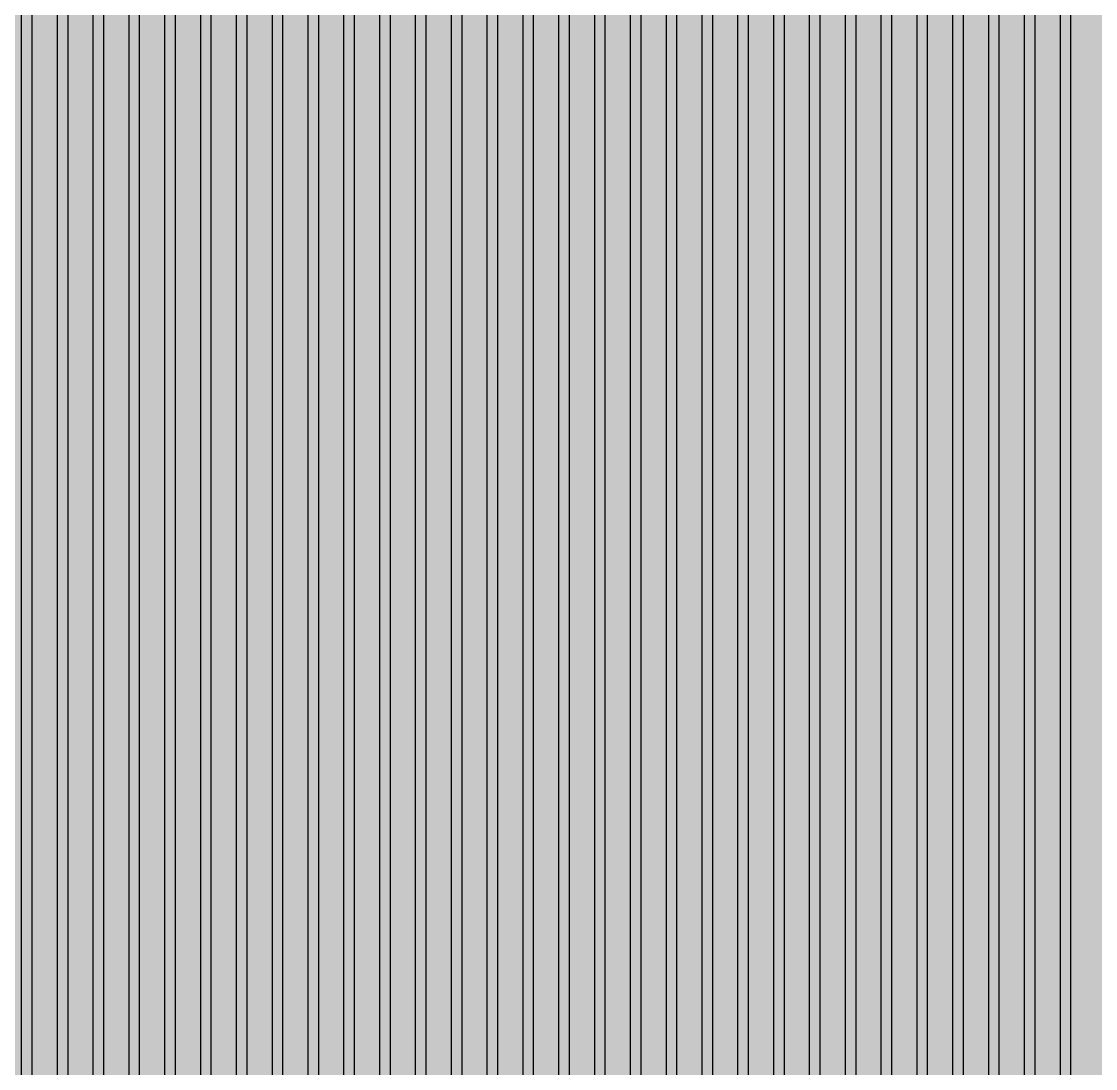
# Model space of a CAD drawing. Header units: metres. Extents: x -7231 to 10969, y -37556 to 1873.
# Drawn here: x 247.5 to 457.4, y -16956 to -16751.3 of the extents above; entities that cross this region are included whole.
import ezdxf

# ---------------------------------------------------------------- set-up
doc = ezdxf.new("R2010")
doc.units = ezdxf.units.M
for name, color, linetype in [('Metal1', 4, 'CONTINUOUS'), ('Metal2', 3, 'CONTINUOUS'), ('Polyimide', 7, 'CONTINUOUS')]:
    doc.layers.add(name, color=color, linetype=linetype)

msp = doc.modelspace()

# ---------------------------------------------------------------- hatches: boundary and pattern name
at = {"layer": 'Polyimide'}
msp.add_hatch(color=7, dxfattribs=at).paths.add_polyline_path([(4065.69, -468), (4066.67, -501.99), (4068.51, -535.99), (4071.41, -569.99), (4075.54, -603.99), (4081.04, -637.99), (4088.01, -671.99), (4096.52, -705.98), (4106.62, -739.98), (4118.33, -773.98), (4131.63, -807.98), (4146.49, -841.98), (4162.87, -875.98), (4180.68, -909.97), (4199.83, -943.97), (4220.22, -977.97), (4241.73, -1011.97), (4264.21, -1045.97), (4287.52, -1079.96), (4311.51, -1113.96), (4336.01, -1147.96), (4360.86, -1181.96), (4385.88, -1215.96), (4410.89, -1249.96), (4435.74, -1283.95), (4460.24, -1317.95), (4484.23, -1351.95), (4507.54, -1385.95), (4530.02, -1419.95), (4551.53, -1453.94), (4571.92, -1487.94), (4591.07, -1521.94), (4608.88, -1555.94), (4625.26, -1589.94), (4640.12, -1623.94), (4653.42, -1657.93), (4665.13, -1691.93), (4675.23, -1725.93), (4683.74, -1759.93), (4690.71, -1793.93), (4696.21, -1827.93), (4700.34, -1861.92), (4703.24, -1895.92), (4705.08, -1929.92), (4706.06, -1963.92), (4706.44, -1997.92), (4706.5, -2031.91), (4706.5, -4793.02), (4709.95, -4838.39), (4720.22, -4882.71), (4737.08, -4924.98), (4760.13, -4964.2), (4788.85, -4999.49), (4822.58, -5030.03), (4860.53, -5055.12), (4901.85, -5074.18), (4901.85, -5074.18), (4970.68, -5105.23), (5034.7, -5145.26), (5092.76, -5193.54), (5143.8, -5249.19), (5186.89, -5311.2), (5221.24, -5378.44), (5246.23, -5449.69), (5261.41, -5523.66), (5266.5, -5599), (5261.41, -5674.34), (5246.23, -5748.31), (5221.24, -5819.56), (5186.89, -5886.8), (5143.8, -5948.81), (5092.76, -6004.46), (5034.7, -6052.74), (4970.68, -6092.77), (4901.85, -6123.82), (4860.53, -6142.88), (4822.58, -6167.97), (4788.85, -6198.51), (4760.13, -6233.8), (4737.08, -6273.02), (4720.22, -6315.29), (4709.95, -6359.61), (4706.5, -6404.98), (4706.5, -9221.52), (4709.95, -9266.88), (4720.22, -9311.21), (4737.08, -9353.47), (4760.13, -9392.7), (4788.85, -9427.98), (4822.58, -9458.52), (4860.53, -9483.61), (4901.85, -9502.67), (4970.68, -9533.72), (5034.7, -9573.75), (5092.76, -9622.03), (5143.8, -9677.68), (5186.89, -9739.69), (5221.24, -9806.94), (5246.23, -9878.19), (5261.41, -9952.16), (5266.5, -10027.49), (5261.41, -10102.83), (5246.23, -10176.8), (5221.24, -10248.05), (5186.89, -10315.3), (5143.8, -10377.31), (5092.76, -10432.96), (5034.7, -10481.24), (4970.68, -10521.27), (4901.85, -10552.32), (4860.53, -10571.38), (4822.58, -10596.46), (4788.85, -10627), (4760.13, -10662.29), (4737.08, -10701.52), (4720.22, -10743.78), (4709.95, -10788.1), (4706.5, -10833.47), (4706.5, -13650.01), (4709.95, -13695.38), (4720.22, -13739.7), (4737.08, -13781.96), (4760.13, -13821.19), (4788.85, -13856.48), (4822.58, -13887.02), (4860.53, -13912.11), (4901.85, -13931.17), (4970.68, -13962.22), (5034.7, -14002.25), (5092.76, -14050.53), (5143.8, -14106.18), (5186.89, -14168.19), (5221.24, -14235.43), (5246.23, -14306.68), (5261.41, -14380.65), (5266.5, -14455.99), (5261.41, -14531.33), (5246.23, -14605.29), (5221.24, -14676.55), (5186.89, -14743.79), (5143.8, -14805.8), (5092.76, -14861.45), (5034.7, -14909.73), (4970.68, -14949.76), (4901.85, -14980.81), (4860.53, -14999.87), (4822.58, -15024.96), (4788.85, -15055.5), (4760.13, -15090.79), (4737.08, -15130.01), (4720.22, -15172.27), (4709.95, -15216.6), (4706.5, -15261.97), (4706.5, -15455.99), (4720.95, -15750.04), (4764.14, -16041.26), (4835.68, -16326.84), (4934.86, -16604.04), (5060.74, -16870.18), (5212.09, -17122.7), (5387.47, -17359.17), (5585.18, -17577.31), (5803.32, -17775.02), (6039.79, -17950.4), (6292.31, -18101.75), (6558.45, -18227.63), (6835.65, -18326.81), (7121.23, -18398.34), (7412.45, -18441.54), (7706.5, -18455.99), (9969.01, -18455.99), (10047.42, -18459.84), (10125.08, -18471.36), (10201.23, -18490.44), (10275.15, -18516.89), (10346.12, -18550.45), (10413.46, -18590.81), (10476.52, -18637.58), (10534.69, -18690.3), (10587.41, -18748.47), (10634.18, -18811.53), (10674.54, -18878.87), (10708.11, -18949.84), (10734.56, -19023.76), (10753.63, -19099.92), (10765.15, -19177.58), (10769.01, -19255.99), (10769.01, -20895.8), (10730.24, -20951.41), (10694.6, -21009.08), (10662.21, -21068.63), (10633.17, -21129.89), (10607.55, -21192.66), (10585.45, -21256.74), (10566.93, -21321.96), (10552.05, -21388.09), (10540.84, -21454.95), (10533.35, -21522.33), (10529.6, -21590.02), (10529.6, -21657.81), (10533.35, -21725.5), (10540.84, -21792.87), (10552.05, -21859.73), (10566.93, -21925.87), (10585.45, -21991.08), (10607.55, -22055.17), (10633.17, -22117.94), (10662.21, -22179.19), (10694.6, -22238.74), (10730.24, -22296.41), (10769.01, -22352.03), (10769.01, -32454.24), (10728.74, -32510.49), (10691.72, -32568.92), (10658.05, -32629.35), (10627.85, -32691.58), (10601.2, -32755.42), (10578.21, -32820.67), (10558.93, -32887.1), (10543.44, -32954.52), (10531.77, -33022.71), (10523.97, -33091.44), (10520.07, -33160.51), (10520.07, -33229.69), (10523.97, -33298.75), (10531.77, -33367.49), (10543.44, -33435.67), (10558.93, -33503.09), (10578.21, -33569.53), (10601.2, -33634.77), (10627.85, -33698.61), (10658.05, -33760.85), (10691.72, -33821.28), (10728.74, -33879.71), (10769.01, -33935.96), (10769.01, -36556), (10765.15, -36634.41), (10753.63, -36712.07), (10734.56, -36788.23), (10708.11, -36862.15), (10674.54, -36933.12), (10634.18, -37000.46), (10587.41, -37063.51), (10534.69, -37121.69), (10476.52, -37174.41), (10413.46, -37221.18), (10346.12, -37261.54), (10275.15, -37295.1), (10201.23, -37321.55), (10125.08, -37340.63), (10047.42, -37352.15), (9969.01, -37356), (-6231.01, -37356), (-6309.42, -37352.15), (-6387.08, -37340.63), (-6463.23, -37321.55), (-6537.15, -37295.1), (-6608.12, -37261.54), (-6675.46, -37221.18), (-6738.52, -37174.41), (-6796.69, -37121.69), (-6849.41, -37063.51), (-6896.18, -37000.46), (-6936.54, -36933.12), (-6970.11, -36862.15), (-6996.56, -36788.23), (-7015.63, -36712.07), (-7027.15, -36634.41), (-7031.01, -36556), (-7031.01, -33936), (-6990.74, -33879.75), (-6953.7, -33821.31), (-6920.03, -33760.88), (-6889.82, -33698.64), (-6863.18, -33634.8), (-6840.18, -33569.55), (-6820.9, -33503.11), (-6805.4, -33435.69), (-6793.74, -33367.49), (-6785.94, -33298.75), (-6782.03, -33229.68), (-6782.03, -33160.5), (-6785.94, -33091.43), (-6793.74, -33022.69), (-6805.4, -32954.5), (-6820.9, -32887.07), (-6840.18, -32820.63), (-6863.18, -32755.39), (-6889.82, -32691.54), (-6920.03, -32629.3), (-6953.7, -32568.87), (-6990.74, -32510.43), (-7031.01, -32454.18), (-7031.01, -22364.83), (-6990.74, -22308.58), (-6953.7, -22250.14), (-6920.03, -22189.71), (-6889.82, -22127.47), (-6863.18, -22063.62), (-6840.18, -21998.38), (-6820.9, -21931.94), (-6805.4, -21864.51), (-6793.74, -21796.32), (-6785.94, -21727.58), (-6782.03, -21658.51), (-6782.03, -21589.33), (-6785.94, -21520.26), (-6793.74, -21451.52), (-6805.4, -21383.32), (-6820.9, -21315.9), (-6840.18, -21249.46), (-6863.18, -21184.21), (-6889.82, -21120.37), (-6920.03, -21058.13), (-6953.7, -20997.7), (-6990.74, -20939.26), (-7031.01, -20883.01), (-7031.01, -19255.99), (-7027.15, -19177.58), (-7015.63, -19099.92), (-6996.56, -19023.76), (-6970.11, -18949.84), (-6936.54, -18878.87), (-6896.18, -18811.53), (-6849.41, -18748.47), (-6796.69, -18690.3), (-6738.52, -18637.58), (-6675.46, -18590.81), (-6608.12, -18550.45), (-6537.15, -18516.89), (-6463.23, -18490.44), (-6387.08, -18471.36), (-6309.42, -18459.84), (-6231.01, -18455.99), (-3968.5, -18455.99), (-3674.45, -18441.54), (-3383.23, -18398.34), (-3097.65, -18326.81), (-2820.45, -18227.63), (-2554.31, -18101.75), (-2301.79, -17950.4), (-2065.32, -17775.02), (-1847.18, -17577.31), (-1649.47, -17359.17), (-1474.09, -17122.7), (-1322.74, -16870.18), (-1196.86, -16604.04), (-1097.68, -16326.84), (-1026.14, -16041.26), (-982.95, -15750.04), (-968.5, -15455.99), (-968.5, -15261.97), (-971.95, -15216.6), (-982.22, -15172.27), (-999.08, -15130.01), (-1022.13, -15090.79), (-1050.85, -15055.5), (-1084.58, -15024.96), (-1122.53, -14999.87), (-1163.85, -14980.81), (-1232.68, -14949.76), (-1296.7, -14909.73), (-1354.76, -14861.45), (-1405.8, -14805.8), (-1448.89, -14743.79), (-1483.24, -14676.55), (-1508.23, -14605.29), (-1523.41, -14531.33), (-1528.5, -14455.99), (-1523.41, -14380.65), (-1508.23, -14306.68), (-1483.24, -14235.43), (-1448.89, -14168.19), (-1405.8, -14106.18), (-1354.76, -14050.53), (-1296.7, -14002.25), (-1232.68, -13962.22), (-1163.85, -13931.17), (-1122.53, -13912.11), (-1084.58, -13887.02), (-1050.85, -13856.48), (-1022.13, -13821.19), (-999.08, -13781.96), (-982.22, -13739.7), (-971.95, -13695.38), (-968.5, -13650.01), (-968.5, -12309.64), (-971.95, -12264.27), (-982.22, -12219.94), (-999.08, -12177.68), (-1022.13, -12138.46), (-1050.85, -12103.17), (-1084.58, -12072.63), (-1122.53, -12047.54), (-1163.85, -12028.48), (-1232.68, -11997.43), (-1296.7, -11957.4), (-1354.76, -11909.12), (-1405.8, -11853.47), (-1448.89, -11791.46), (-1483.24, -11724.22), (-1508.23, -11652.96), (-1523.41, -11579), (-1528.5, -11503.66), (-1523.41, -11428.32), (-1508.23, -11354.35), (-1483.24, -11283.1), (-1448.89, -11215.86), (-1405.8, -11153.85), (-1354.76, -11098.2), (-1296.7, -11049.92), (-1232.68, -11009.89), (-1163.85, -10978.84), (-1122.53, -10959.78), (-1084.58, -10934.69), (-1050.85, -10904.15), (-1022.13, -10868.86), (-999.08, -10829.63), (-982.22, -10787.37), (-971.95, -10743.05), (-968.5, -10697.68), (-968.5, -9357.31), (-971.95, -9311.94), (-982.22, -9267.62), (-999.08, -9225.35), (-1022.13, -9186.13), (-1050.85, -9150.84), (-1084.58, -9120.3), (-1122.53, -9095.21), (-1163.85, -9076.15), (-1163.85, -9076.15), (-1232.68, -9045.1), (-1296.7, -9005.07), (-1354.76, -8956.79), (-1405.8, -8901.14), (-1448.89, -8839.13), (-1483.24, -8771.89), (-1508.23, -8700.64), (-1523.41, -8626.67), (-1528.5, -8551.33), (-1523.41, -8475.99), (-1508.23, -8402.02), (-1483.24, -8330.77), (-1448.89, -8263.53), (-1405.8, -8201.52), (-1354.76, -8145.87), (-1296.7, -8097.59), (-1232.68, -8057.56), (-1163.85, -8026.51), (-1163.85, -8026.51), (-1122.53, -8007.45), (-1084.58, -7982.36), (-1050.85, -7951.82), (-1022.13, -7916.53), (-999.08, -7877.31), (-982.22, -7835.04), (-971.95, -7790.72), (-968.5, -7745.35), (-968.5, -6404.98), (-971.95, -6359.61), (-982.22, -6315.29), (-999.08, -6273.02), (-1022.13, -6233.8), (-1050.85, -6198.51), (-1084.58, -6167.97), (-1122.53, -6142.88), (-1163.85, -6123.82), (-1163.85, -6123.82), (-1232.68, -6092.77), (-1296.7, -6052.74), (-1354.76, -6004.46), (-1405.8, -5948.81), (-1448.89, -5886.8), (-1483.24, -5819.56), (-1508.23, -5748.31), (-1523.41, -5674.34), (-1528.5, -5599), (-1523.41, -5523.66), (-1508.23, -5449.69), (-1483.24, -5378.44), (-1448.89, -5311.2), (-1405.8, -5249.19), (-1354.76, -5193.54), (-1296.7, -5145.26), (-1232.68, -5105.23), (-1163.85, -5074.18), (-1163.85, -5074.18), (-1122.53, -5055.12), (-1084.58, -5030.03), (-1050.85, -4999.49), (-1022.13, -4964.2), (-999.08, -4924.98), (-982.22, -4882.71), (-971.95, -4838.39), (-968.5, -4793.02), (-968.5, -2031.91), (-968.44, -1997.92), (-968.06, -1963.92), (-967.05, -1929.92), (-965.18, -1895.92), (-962.22, -1861.92), (-958.01, -1827.93), (-952.41, -1793.93), (-945.31, -1759.93), (-936.64, -1725.93), (-926.35, -1691.93), (-914.43, -1657.93), (-900.88, -1623.94), (-885.74, -1589.94), (-869.05, -1555.94), (-850.91, -1521.94), (-831.4, -1487.94), (-810.63, -1453.94), (-788.72, -1419.95), (-765.82, -1385.95), (-742.07, -1351.95), (-717.63, -1317.95), (-692.67, -1283.95), (-667.36, -1249.96), (-641.88, -1215.96), (-616.39, -1181.96), (-591.08, -1147.96), (-566.12, -1113.96), (-541.68, -1079.96), (-517.93, -1045.97), (-495.03, -1011.97), (-473.12, -977.97), (-452.35, -943.97), (-432.84, -909.97), (-414.7, -875.98), (-398.01, -841.98), (-382.87, -807.98), (-369.32, -773.98), (-357.4, -739.98), (-347.11, -705.98), (-338.44, -671.99), (-331.34, -637.99), (-325.74, -603.99), (-321.53, -569.99), (-318.57, -535.99), (-316.7, -501.99), (-315.69, -468), (-315.31, -434), (-315.25, -400), (-315.25, 401), (-315.25, 451), (-315.25, 1644), (-270.25, 1644), (-270.03, 1637.13), (-269.35, 1630.29), (-268.23, 1623.52), (-266.67, 1616.82), (-264.68, 1610.25), (-262.26, 1603.82), (-259.42, 1597.56), (-256.18, 1591.5), (-252.55, 1585.67), (-248.55, 1580.08), (-244.19, 1574.77), (-239.5, 1569.75), (-234.48, 1565.06), (-229.17, 1560.7), (-223.58, 1556.7), (-217.75, 1553.07), (-211.69, 1549.83), (-205.43, 1546.99), (-199, 1544.57), (-192.43, 1542.58), (-185.73, 1541.02), (-178.96, 1539.9), (-172.12, 1539.22), (-165.25, 1539), (-158.38, 1539.22), (-151.54, 1539.9), (-144.77, 1541.02), (-138.07, 1542.58), (-131.5, 1544.57), (-125.07, 1546.99), (-118.81, 1549.83), (-112.75, 1553.07), (-106.92, 1556.7), (-101.33, 1560.7), (-96.02, 1565.06), (-91, 1569.75), (-86.31, 1574.77), (-81.95, 1580.08), (-77.95, 1585.67), (-74.32, 1591.5), (-71.08, 1597.56), (-68.24, 1603.82), (-65.82, 1610.25), (-63.83, 1616.82), (-62.27, 1623.52), (-61.15, 1630.29), (-60.47, 1637.13), (-60.25, 1644), (1853, 1644), (1853, 1573), (3815.25, 1573), (3815.46, 1579.54), (3816.11, 1586.05), (3817.17, 1592.51), (3818.66, 1598.88), (3820.56, 1605.14), (3822.86, 1611.27), (3825.56, 1617.23), (3828.65, 1623), (3832.1, 1628.56), (3835.91, 1633.88), (3840.07, 1638.93), (3844.54, 1643.71), (3849.32, 1648.18), (3854.37, 1652.34), (3859.69, 1656.15), (3865.25, 1659.6), (3871.02, 1662.69), (3876.98, 1665.39), (3883.11, 1667.69), (3889.37, 1669.59), (3895.74, 1671.08), (3902.2, 1672.14), (3908.71, 1672.79), (3915.25, 1673), (3921.79, 1672.79), (3928.3, 1672.14), (3934.76, 1671.08), (3941.13, 1669.59), (3947.39, 1667.69), (3953.52, 1665.39), (3959.48, 1662.69), (3965.25, 1659.6), (3970.81, 1656.15), (3976.13, 1652.34), (3981.18, 1648.18), (3985.96, 1643.71), (3990.43, 1638.93), (3994.59, 1633.88), (3998.4, 1628.56), (4001.85, 1623), (4004.94, 1617.23), (4007.64, 1611.27), (4009.94, 1605.14), (4011.84, 1598.88), (4013.33, 1592.51), (4014.39, 1586.05), (4015.04, 1579.54), (4015.25, 1573), (4065.25, 1573), (4065.25, 451), (4065.25, 401), (4065.25, -400), (4065.31, -434), (4065.69, -468)])

# ---------------------------------------------------------------- linework, layer by layer
at = {"layer": 'Metal1'}
for points in [[(350.67, -17789.97), (335.96, -17767.47), (321.24, -17744.97), (306.53, -17722.46), (291.81, -17699.96), (277.09, -17677.46), (262.38, -17654.96), (253.47, -17641.34), (247.5, -17621.31), (247.5, -16631.91), (249.5, -16631.91), (249.5, -17621.01), (255.3, -17640.49), (264.05, -17653.87), (278.77, -17676.37), (293.48, -17698.87), (308.2, -17721.37), (322.91, -17743.87), (337.63, -17766.37), (352.35, -17788.87)], [(363.78, -17789.96), (349.19, -17767.46), (334.6, -17744.96), (320.01, -17722.46), (305.43, -17699.96), (290.84, -17677.46), (276.25, -17654.96), (267.42, -17641.34), (261.5, -17621.33), (261.5, -16631.91), (263.5, -16631.91), (263.5, -17621.04), (269.25, -17640.49), (277.93, -17653.87), (292.52, -17676.37), (307.1, -17698.87), (321.69, -17721.37), (336.28, -17743.87), (350.87, -17766.37), (365.46, -17788.88)], [(376.89, -17789.96), (362.43, -17767.46), (347.96, -17744.96), (333.5, -17722.46), (319.04, -17699.96), (304.58, -17677.46), (290.12, -17654.96), (281.37, -17641.33), (275.5, -17621.36), (275.5, -16631.91), (277.5, -16631.91), (277.5, -17621.07), (283.2, -17640.5), (291.8, -17653.87), (306.26, -17676.38), (320.72, -17698.88), (335.19, -17721.38), (349.65, -17743.88), (364.11, -17766.38), (378.57, -17788.88)], [(390, -17789.96), (375.66, -17767.46), (361.33, -17744.96), (346.99, -17722.45), (332.66, -17699.95), (318.32, -17677.45), (303.99, -17654.95), (295.31, -17641.33), (289.5, -17621.39), (289.5, -16631.91), (291.5, -16631.91), (291.5, -17621.1), (297.15, -17640.5), (305.68, -17653.88), (320.01, -17676.38), (334.35, -17698.88), (348.68, -17721.38), (363.01, -17743.88), (377.35, -17766.38), (391.68, -17788.88)], [(403.1, -17789.95), (388.9, -17767.45), (374.69, -17744.95), (360.48, -17722.45), (346.28, -17699.95), (332.07, -17677.45), (317.86, -17654.95), (309.26, -17641.33), (303.5, -17621.41), (303.5, -16631.91), (305.5, -16631.91), (305.5, -17621.13), (311.1, -17640.5), (319.55, -17653.88), (333.76, -17676.38), (347.97, -17698.88), (362.17, -17721.38), (376.38, -17743.88), (390.59, -17766.38), (404.79, -17788.89)], [(416.21, -17789.95), (402.13, -17767.45), (388.05, -17744.95), (373.97, -17722.45), (359.89, -17699.95), (345.81, -17677.45), (331.73, -17654.95), (323.21, -17641.33), (317.5, -17621.44), (317.5, -16631.91), (319.5, -16631.91), (319.5, -17621.16), (325.05, -17640.5), (333.43, -17653.88), (347.51, -17676.39), (361.59, -17698.89), (375.67, -17721.39), (389.75, -17743.89), (403.83, -17766.39), (417.91, -17788.89)], [(429.32, -17789.95), (415.37, -17767.45), (401.41, -17744.95), (387.46, -17722.44), (373.51, -17699.94), (359.56, -17677.44), (345.6, -17654.94), (337.16, -17641.32), (331.5, -17621.46), (331.5, -16631.91), (333.5, -16631.91), (333.5, -17621.18), (339, -17640.51), (347.3, -17653.89), (361.26, -17676.39), (375.21, -17698.89), (389.16, -17721.39), (403.11, -17743.89), (417.07, -17766.39), (431.02, -17788.89)], [(442.43, -17789.94), (428.6, -17767.44), (414.78, -17744.94), (400.95, -17722.44), (387.12, -17699.94), (373.3, -17677.44), (359.47, -17654.94), (351.11, -17641.32), (345.5, -17621.49), (345.5, -16631.91), (347.5, -16631.91), (347.5, -17621.21), (352.95, -17640.51), (361.18, -17653.89), (375, -17676.39), (388.83, -17698.89), (402.65, -17721.39), (416.48, -17743.89), (430.31, -17766.4), (444.13, -17788.9)], [(455.53, -17789.94), (441.84, -17767.44), (428.14, -17744.94), (414.44, -17722.44), (400.74, -17699.94), (387.04, -17677.44), (373.34, -17654.94), (365.05, -17641.32), (359.5, -17621.52), (359.5, -16631.91), (361.5, -16631.91), (361.5, -17621.24), (366.91, -17640.51), (375.05, -17653.9), (388.75, -17676.4), (402.45, -17698.9), (416.15, -17721.4), (429.85, -17743.9), (443.54, -17766.4), (457.24, -17788.9)], [(468.64, -17789.94), (455.07, -17767.44), (441.5, -17744.93), (427.93, -17722.43), (414.36, -17699.93), (400.79, -17677.43), (387.22, -17654.93), (379, -17641.31), (373.5, -17621.54), (373.5, -16631.91), (375.5, -16631.91), (375.5, -17621.27), (380.86, -17640.52), (388.93, -17653.9), (402.5, -17676.4), (416.07, -17698.9), (429.64, -17721.4), (443.21, -17743.9), (456.78, -17766.4), (470.36, -17788.9)], [(481.75, -17789.93), (468.31, -17767.43), (454.86, -17744.93), (441.42, -17722.43), (427.97, -17699.93), (414.53, -17677.43), (401.09, -17654.93), (392.95, -17641.31), (387.5, -17621.57), (387.5, -16631.91), (389.5, -16631.91), (389.5, -17621.29), (394.81, -17640.52), (402.8, -17653.9), (416.25, -17676.4), (429.69, -17698.9), (443.14, -17721.4), (456.58, -17743.91), (470.02, -17766.41), (483.47, -17788.91)], [(494.86, -17789.93), (481.54, -17767.43), (468.22, -17744.93), (454.91, -17722.43), (441.59, -17699.93), (428.27, -17677.43), (414.96, -17654.92), (406.9, -17641.31), (401.5, -17621.59), (401.5, -16631.91), (403.5, -16631.91), (403.5, -17621.32), (408.76, -17640.52), (416.68, -17653.91), (429.99, -17676.41), (443.31, -17698.91), (456.63, -17721.41), (469.95, -17743.91), (483.26, -17766.41), (496.58, -17788.91)], [(507.97, -17789.93), (494.78, -17767.42), (481.59, -17744.92), (468.4, -17722.42), (455.21, -17699.92), (442.02, -17677.42), (428.83, -17654.92), (420.85, -17641.31), (415.5, -17621.62), (415.5, -16631.91), (417.5, -16631.91), (417.5, -17621.35), (422.71, -17640.52), (430.55, -17653.91), (443.74, -17676.41), (456.93, -17698.91), (470.12, -17721.41), (483.31, -17743.91), (496.5, -17766.41), (509.69, -17788.91)], [(521.07, -17789.92), (508.01, -17767.42), (494.95, -17744.92), (481.89, -17722.42), (468.82, -17699.92), (455.76, -17677.42), (442.7, -17654.92), (434.79, -17641.3), (429.5, -17621.64), (429.5, -16631.91), (431.5, -16631.91), (431.5, -17621.38), (436.66, -17640.53), (444.43, -17653.91), (457.49, -17676.41), (470.55, -17698.91), (483.62, -17721.42), (496.68, -17743.92), (509.74, -17766.42), (522.8, -17788.92)], [(534.18, -17789.92), (521.25, -17767.42), (508.31, -17744.92), (495.38, -17722.42), (482.44, -17699.92), (469.5, -17677.41), (456.57, -17654.91), (448.74, -17641.3), (443.5, -17621.66), (443.5, -16631.91), (445.5, -16631.91), (445.5, -17621.4), (450.61, -17640.53), (458.3, -17653.92), (471.24, -17676.42), (484.17, -17698.92), (497.11, -17721.42), (510.05, -17743.92), (522.98, -17766.42), (535.92, -17788.92)]]:
    msp.add_lwpolyline(points, dxfattribs=at)
at = {"layer": 'Metal2'}
for points in [[(357.23, -17789.97), (342.57, -17767.46), (327.92, -17744.96), (313.27, -17722.46), (298.62, -17699.96), (283.97, -17677.46), (269.31, -17654.96), (260.44, -17641.34), (254.5, -17621.32), (254.5, -16631.91), (256.5, -16631.91), (256.5, -17621.03), (262.28, -17640.49), (270.99, -17653.87), (285.64, -17676.37), (300.29, -17698.87), (314.95, -17721.37), (329.6, -17743.87), (344.25, -17766.37), (358.9, -17788.87)], [(370.33, -17789.96), (355.81, -17767.46), (341.28, -17744.96), (326.76, -17722.46), (312.23, -17699.96), (297.71, -17677.46), (283.18, -17654.96), (274.39, -17641.34), (268.5, -17621.35), (268.5, -16631.91), (270.5, -16631.91), (270.5, -17621.06), (276.23, -17640.49), (284.86, -17653.87), (299.39, -17676.37), (313.91, -17698.87), (328.44, -17721.38), (342.96, -17743.88), (357.49, -17766.38), (372.01, -17788.88)], [(383.44, -17789.96), (369.04, -17767.46), (354.65, -17744.96), (340.25, -17722.46), (325.85, -17699.96), (311.45, -17677.46), (297.06, -17654.95), (288.34, -17641.33), (282.5, -17621.37), (282.5, -16631.91), (284.5, -16631.91), (284.5, -17621.09), (290.18, -17640.5), (298.74, -17653.88), (313.14, -17676.38), (327.54, -17698.88), (341.93, -17721.38), (356.33, -17743.88), (370.73, -17766.38), (385.13, -17788.88)], [(396.55, -17789.96), (382.28, -17767.45), (368.01, -17744.95), (353.74, -17722.45), (339.47, -17699.95), (325.2, -17677.45), (310.93, -17654.95), (302.29, -17641.33), (296.5, -17621.4), (296.5, -16631.91), (298.5, -16631.91), (298.5, -17621.11), (304.13, -17640.5), (312.62, -17653.88), (326.89, -17676.38), (341.16, -17698.88), (355.43, -17721.38), (369.7, -17743.88), (383.97, -17766.38), (398.24, -17788.88)], [(409.66, -17789.95), (395.51, -17767.45), (381.37, -17744.95), (367.23, -17722.45), (353.08, -17699.95), (338.94, -17677.45), (324.8, -17654.95), (316.24, -17641.33), (310.5, -17621.43), (310.5, -16631.91), (312.5, -16631.91), (312.5, -17621.14), (318.08, -17640.5), (326.49, -17653.88), (340.63, -17676.38), (354.78, -17698.88), (368.92, -17721.39), (383.06, -17743.89), (397.21, -17766.39), (411.35, -17788.89)], [(422.77, -17789.95), (408.75, -17767.45), (394.73, -17744.95), (380.72, -17722.45), (366.7, -17699.95), (352.68, -17677.44), (338.67, -17654.94), (330.18, -17641.32), (324.5, -17621.45), (324.5, -16631.91), (326.5, -16631.91), (326.5, -17621.17), (332.03, -17640.51), (340.37, -17653.89), (354.38, -17676.39), (368.4, -17698.89), (382.41, -17721.39), (396.43, -17743.89), (410.45, -17766.39), (424.46, -17788.89)], [(435.87, -17789.94), (421.98, -17767.44), (408.09, -17744.94), (394.21, -17722.44), (380.32, -17699.94), (366.43, -17677.44), (352.54, -17654.94), (344.13, -17641.32), (338.5, -17621.48), (338.5, -16631.91), (340.5, -16631.91), (340.5, -17621.2), (345.98, -17640.51), (354.24, -17653.89), (368.13, -17676.39), (382.02, -17698.89), (395.91, -17721.39), (409.8, -17743.89), (423.69, -17766.39), (437.57, -17788.89)], [(448.98, -17789.94), (435.22, -17767.44), (421.46, -17744.94), (407.69, -17722.44), (393.93, -17699.94), (380.17, -17677.44), (366.41, -17654.94), (358.08, -17641.32), (352.5, -17621.5), (352.5, -16631.91), (354.5, -16631.91), (354.5, -17621.23), (359.93, -17640.51), (368.12, -17653.89), (381.88, -17676.39), (395.64, -17698.89), (409.4, -17721.4), (423.16, -17743.9), (436.93, -17766.4), (450.69, -17788.9)], [(462.09, -17789.94), (448.45, -17767.44), (434.82, -17744.94), (421.18, -17722.44), (407.55, -17699.93), (393.91, -17677.43), (380.28, -17654.93), (372.03, -17641.32), (366.5, -17621.53), (366.5, -16631.91), (368.5, -16631.91), (368.5, -17621.25), (373.88, -17640.51), (381.99, -17653.9), (395.62, -17676.4), (409.26, -17698.9), (422.89, -17721.4), (436.53, -17743.9), (450.16, -17766.4), (463.8, -17788.9)], [(475.2, -17789.93), (461.69, -17767.43), (448.18, -17744.93), (434.67, -17722.43), (421.17, -17699.93), (407.66, -17677.43), (394.15, -17654.93), (385.98, -17641.31), (380.5, -17621.55), (380.5, -16631.91), (382.5, -16631.91), (382.5, -17621.28), (387.83, -17640.52), (395.87, -17653.9), (409.37, -17676.4), (422.88, -17698.9), (436.39, -17721.4), (449.9, -17743.9), (463.4, -17766.4), (476.91, -17788.9)], [(488.3, -17789.93), (474.92, -17767.43), (461.54, -17744.93), (448.16, -17722.43), (434.78, -17699.93), (421.4, -17677.43), (408.02, -17654.93), (399.92, -17641.31), (394.5, -17621.58), (394.5, -16631.91), (396.5, -16631.91), (396.5, -17621.31), (401.78, -17640.52), (409.74, -17653.9), (423.12, -17676.4), (436.5, -17698.91), (449.88, -17721.41), (463.26, -17743.91), (476.64, -17766.41), (490.02, -17788.91)], [(501.41, -17789.93), (488.16, -17767.43), (474.91, -17744.93), (461.65, -17722.42), (448.4, -17699.92), (435.15, -17677.42), (421.89, -17654.92), (413.87, -17641.31), (408.5, -17621.6), (408.5, -16631.91), (410.5, -16631.91), (410.5, -17621.34), (415.73, -17640.52), (423.62, -17653.91), (436.87, -17676.41), (450.12, -17698.91), (463.38, -17721.41), (476.63, -17743.91), (489.88, -17766.41), (503.14, -17788.91)], [(514.52, -17789.92), (501.39, -17767.42), (488.27, -17744.92), (475.14, -17722.42), (462.02, -17699.92), (448.89, -17677.42), (435.76, -17654.92), (427.82, -17641.3), (422.5, -17621.63), (422.5, -16631.91), (424.5, -16631.91), (424.5, -17621.36), (429.68, -17640.53), (437.49, -17653.91), (450.62, -17676.41), (463.74, -17698.91), (476.87, -17721.41), (490, -17743.91), (503.12, -17766.41), (516.25, -17788.92)], [(527.63, -17789.92), (514.63, -17767.42), (501.63, -17744.92), (488.63, -17722.42), (475.63, -17699.92), (462.63, -17677.42), (449.63, -17654.92), (441.77, -17641.3), (436.5, -17621.65), (436.5, -16631.91), (438.5, -16631.91), (438.5, -17621.39), (443.63, -17640.53), (451.37, -17653.92), (464.36, -17676.42), (477.36, -17698.92), (490.36, -17721.42), (503.36, -17743.92), (516.36, -17766.42), (529.36, -17788.92)], [(540.74, -17789.92), (527.86, -17767.42), (514.99, -17744.91), (502.12, -17722.41), (489.25, -17699.91), (476.38, -17677.41), (463.5, -17654.91), (455.72, -17641.3), (450.5, -17621.68), (450.5, -16631.91), (452.5, -16631.91), (452.5, -17621.42), (457.58, -17640.53), (465.24, -17653.92), (478.11, -17676.42), (490.98, -17698.92), (503.86, -17721.42), (516.73, -17743.92), (529.6, -17766.42), (542.47, -17788.92)]]:
    msp.add_lwpolyline(points, dxfattribs=at)

doc.saveas('drawing.dxf')
